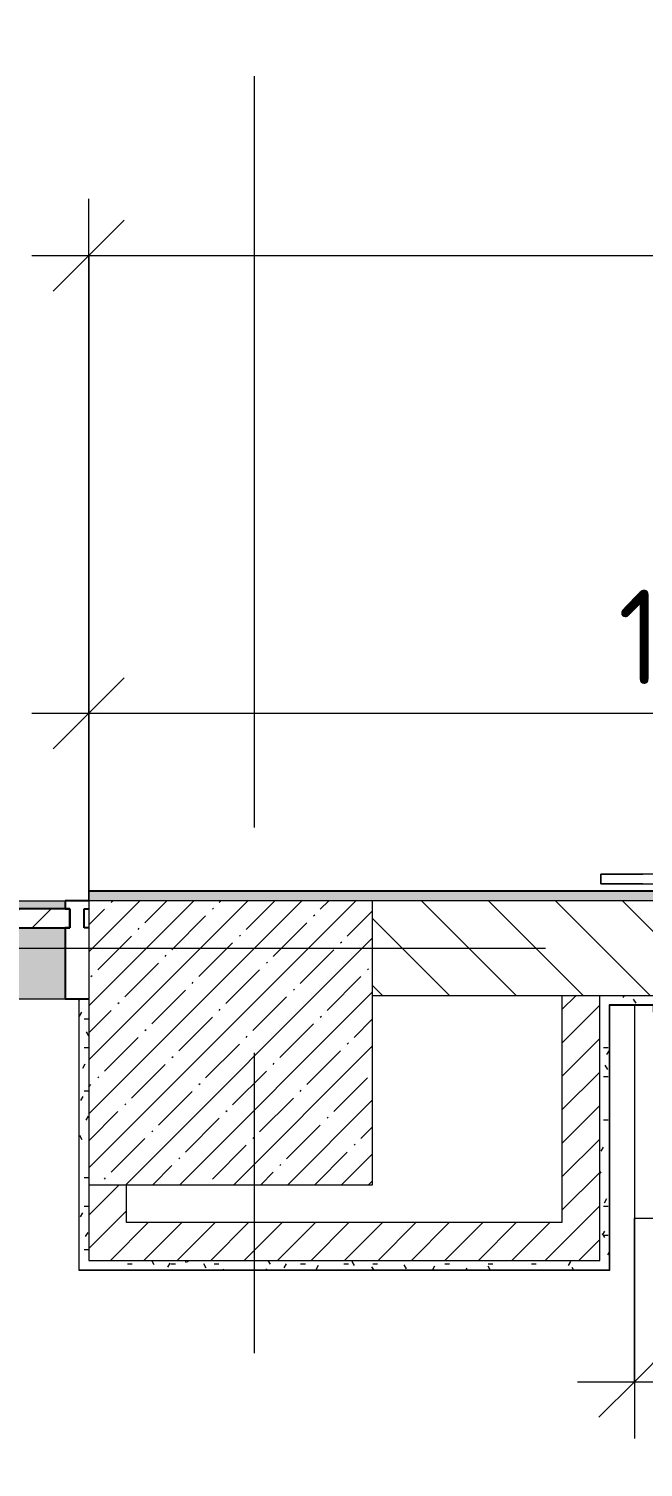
# Model space of a CAD drawing. Header units: millimetres. Extents: x -3724 to 231642, y -8553 to 29017.
# Drawn here: x 7533 to 8832, y 6703 to 9743 of the extents above; entities that cross this region are included whole.
import ezdxf

# ---------------------------------------------------------------- set-up
doc = ezdxf.new("R2010")
doc.units = ezdxf.units.MM
doc.linetypes.add('Осевая', pattern=[3175, 635, -476.25, 1587.5, -476.25])
for name, color, linetype, lineweight in [('A-ANNO-DIMS', 7, 'Continuous', 9), ('A-ANNO-DIMS-100', 7, 'Continuous', 9), ('A-GLAZ-CURT', 7, 'Continuous', 9), ('A-GLAZ-CURT-1', 7, 'Continuous', 25), ('A-GLAZ-CWMG', 7, 'Continuous', 9), ('A-GLAZ-CWMG-1', 7, 'Continuous', 25), ('A-WALL', 7, 'Continuous', 9), ('I-WALL', 7, 'Continuous', 9), ('S-COLS', 7, 'Continuous', 9), ('Оси-2', 7, 'Осевая', 9)]:
    doc.layers.add(name, color=color, linetype=linetype, lineweight=lineweight)
for name, color, linetype, lineweight, true_color in [('A-WALL-1', 9, 'Continuous', 9, 0x808080), ('A-WALL-FNSH-1', 9, 'Continuous', 9, 0x808080), ('I-FURN-1', 9, 'Continuous', 9, 0x808080)]:
    doc.layers.add(name, color=color, linetype=linetype, lineweight=lineweight, true_color=true_color)
doc.styles.add('ISOCPEUR', font='isocpeur.ttf', dxfattribs={"width": 0.9, "height": 250})
doc.styles.add('ISOCPEUR_1', font='isocpeur.ttf', dxfattribs={"width": 0.9, "height": 200})
doc.dimstyles.new('ISO-2_0_0_9К_Средний_округл2', dxfattribs={"dimscale": 304.8, "dimtxt": 199.196235, "dimasz": 0.492126, "dimexe": 0.393701, "dimexo": 0, "dimgap": 0, "dimtad": 1, "dimdec": 0, "dimrnd": 10, "dimzin": 0, "dimdsep": 46, "dimtxsty": 'ISOCPEUR_1', "dimblk1": 'OBLIQUE', "dimblk2": 'OBLIQUE', "dimsah": 1, "dimcen": 0.09, "dimdle": 0.393701, "dimazin": 0, "dimtfac": 1, "dimtdec": 4, "dimtix": 1, "dimtmove": 0, "dimatfit": 3, "dimfxl": 1, "dimtvp": 1, "dimtolj": 1, "dimtzin": 0, "dimarcsym": 2})
doc.dimstyles.new('ISO-2_5_0_9К_БОЛЬШОЙ', dxfattribs={"dimscale": 304.8, "dimtxt": 248.995294, "dimasz": 0.492126, "dimexe": 0.393701, "dimexo": 0.984252, "dimgap": 0, "dimtad": 1, "dimdec": 0, "dimrnd": 10, "dimzin": 0, "dimdsep": 46, "dimtxsty": 'ISOCPEUR', "dimblk1": 'OBLIQUE', "dimblk2": 'OBLIQUE', "dimsah": 1, "dimcen": 0.09, "dimdle": 0.393701, "dimazin": 0, "dimtfac": 1, "dimtdec": 4, "dimtix": 1, "dimtmove": 0, "dimatfit": 3, "dimfxl": 1, "dimtvp": 1, "dimtolj": 1, "dimtzin": 0, "dimarcsym": 2})
pattern_1 = [(45, (0, 0), (-35.35534, 35.35534), [])]
pattern_2 = [(0, (0, 0), (121.92, 30.48), [10.058, -81.382, 10.058, -81.382, -487.68]), (0, (0, 0), (121.92, 30.48), [-182.88, 10.058, -172.822, 10.058, -81.382, -213.36]), (0, (0, 0), (121.92, 30.48), [-457.2, 10.058, -50.902, 10.058, -142.342]), (120, (45.72, 15.24), (-87.356454, 90.34582), [10.058, -81.382, 10.058, -81.382, -487.68]), (120, (45.72, 15.24), (-87.356454, 90.34582), [-182.88, 10.058, -172.822, 10.058, -81.382, -213.36]), (120, (45.72, 15.24), (-87.356454, 90.34582), [-457.2, 10.058, -50.902, 10.058, -142.342]), (240, (60.96, 76.2), (-34.563546, -120.82582), [10.058, -81.382, 10.058, -81.382, -487.68]), (240, (60.96, 76.2), (-34.563546, -120.82582), [-182.88, 10.058, -172.822, 10.058, -81.382, -213.36]), (240, (60.96, 76.2), (-34.563546, -120.82582), [-457.2, 10.058, -50.902, 10.058, -142.342])]

# ---------------------------------------------------------------- blocks, each defined once
blk = doc.blocks.new('BSC_Колонна _Прямоугольная - 600х600-V56-План расстановки мебели и оборудования 1 этажа в осях 1-12')
at = {"layer": 'S-COLS'}
h = blk.add_hatch(dxfattribs=at)
h.set_pattern_fill('FP_79', color=256, style=0, pattern_type=2)
h.set_pattern_definition([(45, (-7960, -7600), (-57.0246, 57.0246), []), (45, (-7902.975, -7600), (-57.0246, 57.0246), [100.806, -20.161, 3.353, -16.808])])
h.paths.add_polyline_path([(-300, -300), (300, -300), (300, 300), (-300, 300), (-300, 100)])
for p, q in [((300, 300), (-300, 300)), ((-300, 300), (-300, -300)), ((300, -300), (300, 300)), ((-300, -300), (300, -300))]:
    blk.add_line(p, q, dxfattribs=at)
blk = doc.blocks.new('Системная панель - Стекло - 40мм-31924845-План расстановки мебели и оборудования 1 этажа в осях 1-12')
at = {"layer": 'A-GLAZ-CURT'}
h = blk.add_hatch(dxfattribs=at)
h.set_pattern_fill('FP_100', color=256, style=0, pattern_type=2)
h.set_pattern_definition([(225, (7420, 7783), (282.843, -282.843), [200, -600]), (225, (7620, 7883), (282.843, -282.843), [600, -200]), (225, (7220, 7983), (282.843, -282.843), [200, -600])])
h.paths.add_polyline_path([(-290, 40), (-300, 40), (-300, 0), (300, 0), (300, 40), (-56.2, 40)])
at = {"layer": 'A-GLAZ-CURT-1'}
for p, q in [((300, 40), (-300, 40)), ((-300, 40), (-300, 0)), ((300, 0), (300, 40)), ((-300, 0), (300, 0))]:
    blk.add_line(p, q, dxfattribs=at)
blk = doc.blocks.new('Прямоугольный импост - Импост структурный с накладкой - 190мм-31923628-План расстановки мебели и оборудования 1 этажа в осях 1-12')
at = {"layer": 'A-GLAZ-CWMG'}
for points in [[(7030, 7883), (7610, 7883), (7610, 7900), (7030, 7900)], [(7610, 7693), (7610, 7843), (7030, 7843), (7030, 7693), (7376.2, 7693)]]:
    blk.add_hatch(color=256, dxfattribs=at).paths.add_polyline_path(points)
for p, q in [((7030, 7900), (7610, 7900)), ((7030, 7693), (7610, 7693))]:
    blk.add_line(p, q, dxfattribs=at)
blk = doc.blocks.new('Прямоугольный импост - Импост структурный с накладкой - 190мм-32633541-План расстановки мебели и оборудования 1 этажа в осях 1-12')
at = {"layer": 'A-GLAZ-CWMG-1'}
for p, q in [((0, 17), (-50, 17)), ((-50, 17), (-50, 0)), ((-50, 0), (-40, 0)), ((-40, 0), (-40, -40)), ((-10, -40), (-10, 0)), ((-10, 0), (0, 0)), ((-40, -40), (-50, -40)), ((-50, -40), (-50, -190)), ((0, -40), (-10, -40)), ((-50, -190), (0, -190))]:
    blk.add_line(p, q, dxfattribs=at)
blk = doc.blocks.new('стеллаж для обуви 1000х450х2000 - 1850 x 1850 x 390mm-25418683-План расстановки мебели и оборудования 1 этажа в осях 1-12')
at = {"layer": 'I-FURN-1'}
for p, q in [((1172.1, 184.9), (172.1, 184.9)), ((172.1, 184.9), (172.1, -265.1)), ((1172.1, 184.9), (172.1, 184.9)), ((172.1, 184.9), (172.1, -265.1)), ((212.1, 184.9), (1132.1, 184.9)), ((1132.1, 184.9), (212.1, 184.9)), ((212.1, 169.9), (212.1, 184.9)), ((212.1, 184.9), (212.1, 169.9)), ((1132.1, 184.9), (1132.1, 169.9)), ((1132.1, 184.9), (1132.1, 169.9)), ((1172.1, -265.1), (1172.1, 184.9)), ((1172.1, -265.1), (1172.1, 184.9)), ((212.1, 169.9), (1132.1, 169.9)), ((1132.1, 169.9), (212.1, 169.9)), ((172.1, -265.1), (1172.1, -265.1)), ((172.1, -265.1), (1172.1, -265.1))]:
    blk.add_line(p, q, dxfattribs=at)
blk = doc.blocks.new('Бизиборд лего - бизиборд 1_21б-32328682-План расстановки мебели и оборудования 1 этажа в осях 1-12')
at = {"layer": 'I-FURN-1'}
for p, q in [((-1000, 20), (-1500, 20)), ((-1500, 20), (-1500, 0)), ((-1500, 0), (-1500, 20)), ((-1500, 20), (-1470, 20)), ((-1470, 0), (-1500, 0)), ((-1500, 0), (-1470, 0)), ((-1500, 0), (-1000, 0)), ((-1470, 0), (-1500, 0)), ((-1470, 20), (-1469.7, 20)), ((-1469.7, 20), (-1470, 20)), ((-1470, 20), (-1469.7, 20)), ((-1469.7, 20), (-1470, 20)), ((-1470, 20), (-1469.7, 20)), ((-1469.7, 20), (-1470, 20)), ((-1470, 20), (-1469.7, 20)), ((-1469.7, 20), (-1470, 20)), ((-1470, 20), (-1469.7, 20)), ((-1469.7, 20), (-1470, 20)), ((-1470, 20), (-1469.7, 20)), ((-1469.7, 20), (-1470, 20)), ((-1470, 20), (-1469.7, 20)), ((-1469.7, 20), (-1470, 20)), ((-1470, 20), (-1469.7, 20)), ((-1469.7, 20), (-1470, 20)), ((-1470, 20), (-1469.7, 20)), ((-1469.7, 20), (-1470, 20)), ((-1470, 20), (-1469.7, 20)), ((-1469.7, 20), (-1470, 20)), ((-1470, 20), (-1469.7, 20)), ((-1469.7, 20), (-1470, 20)), ((-1470, 20), (-1469.7, 20)), ((-1469.7, 20), (-1470, 20)), ((-1470, 20), (-1469.7, 20)), ((-1469.7, 20), (-1470, 20)), ((-1470, 20), (-1469.7, 20)), ((-1469.7, 20), (-1470, 20)), ((-1470, 20), (-1469.7, 20)), ((-1469.7, 20), (-1470, 20)), ((-1470, 20), (-1469.7, 20)), ((-1469.7, 20), (-1470, 20)), ((-1470, 20), (-1469.7, 20)), ((-1469.7, 20), (-1470, 20)), ((-1470, 20), (-1469.7, 20)), ((-1469.7, 20), (-1470, 20)), ((-1470, 20), (-1469.7, 20)), ((-1469.7, 20), (-1470, 20)), ((-1470, 20), (-1469.7, 20)), ((-1469.7, 20), (-1470, 20)), ((-1470, 20), (-1469.7, 20)), ((-1469.7, 20), (-1470, 20)), ((-1470, 20), (-1469.7, 20)), ((-1469.7, 20), (-1470, 20)), ((-1470, 20), (-1469.7, 20)), ((-1469.7, 20), (-1470, 20)), ((-1470, 20), (-1469.7, 20)), ((-1469.7, 20), (-1470, 20)), ((-1470, 20), (-1469.7, 20)), ((-1469.7, 20), (-1470, 20)), ((-1470, 20), (-1469.7, 20)), ((-1469.7, 20), (-1470, 20)), ((-1470, 20), (-1455, 20)), ((-1465, 20), (-1470, 20)), ((-1469.7, 0), (-1470, 0)), ((-1470, 0), (-1469.7, 0)), ((-1469.7, 0), (-1470, 0)), ((-1470, 0), (-1469.7, 0)), ((-1469.7, 0), (-1470, 0)), ((-1470, 0), (-1469.7, 0)), ((-1469.7, 0), (-1470, 0)), ((-1470, 0), (-1469.7, 0)), ((-1469.7, 0), (-1470, 0)), ((-1470, 0), (-1469.7, 0)), ((-1469.7, 0), (-1470, 0)), ((-1470, 0), (-1469.7, 0)), ((-1469.7, 0), (-1470, 0)), ((-1470, 0), (-1469.7, 0)), ((-1469.7, 0), (-1470, 0)), ((-1470, 0), (-1469.7, 0)), ((-1469.7, 0), (-1470, 0)), ((-1470, 0), (-1469.7, 0)), ((-1469.7, 0), (-1470, 0)), ((-1470, 0), (-1469.7, 0)), ((-1469.7, 0), (-1470, 0)), ((-1470, 0), (-1469.7, 0)), ((-1469.7, 0), (-1470, 0)), ((-1470, 0), (-1469.7, 0)), ((-1469.7, 0), (-1470, 0)), ((-1470, 0), (-1469.7, 0)), ((-1469.7, 0), (-1470, 0)), ((-1470, 0), (-1469.7, 0)), ((-1469.7, 0), (-1470, 0)), ((-1470, 0), (-1469.7, 0)), ((-1469.7, 0), (-1470, 0)), ((-1470, 0), (-1469.7, 0)), ((-1469.7, 0), (-1470, 0)), ((-1470, 0), (-1469.7, 0)), ((-1469.7, 0), (-1470, 0)), ((-1470, 0), (-1469.7, 0)), ((-1469.7, 0), (-1470, 0)), ((-1470, 0), (-1469.7, 0)), ((-1469.7, 0), (-1470, 0)), ((-1470, 0), (-1469.7, 0)), ((-1469.7, 0), (-1470, 0)), ((-1470, 0), (-1469.7, 0)), ((-1469.7, 0), (-1470, 0)), ((-1470, 0), (-1469.7, 0)), ((-1469.7, 0), (-1470, 0)), ((-1470, 0), (-1469.7, 0)), ((-1469.7, 0), (-1470, 0)), ((-1470, 0), (-1469.7, 0)), ((-1469.7, 0), (-1470, 0)), ((-1470, 0), (-1469.7, 0)), ((-1469.7, 0), (-1470, 0)), ((-1470, 0), (-1469.7, 0)), ((-1450, 0), (-1470, 0)), ((-1470, 0), (-1450.3, 0)), ((-1469.7, 20), (-1469.7, 20)), ((-1469.7, 20), (-1460, 20)), ((-1469.7, 20), (-1469.7, 20)), ((-1468.7, 20), (-1469.7, 20)), ((-1469.7, 20), (-1469.7, 20)), ((-1469.7, 20), (-1462.6, 20)), ((-1469.7, 20), (-1469.7, 20)), ((-1467.1, 20), (-1469.7, 20)), ((-1469.7, 20), (-1469.7, 20)), ((-1469.7, 20), (-1460, 20)), ((-1469.7, 20), (-1469.7, 20)), ((-1460, 20), (-1469.7, 20)), ((-1469.7, 20), (-1469.7, 20)), ((-1469.7, 20), (-1468.7, 20)), ((-1469.7, 20), (-1469.7, 20)), ((-1468.7, 20), (-1469.7, 20)), ((-1469.7, 20), (-1469.7, 20)), ((-1469.7, 20), (-1460, 20)), ((-1469.7, 20), (-1469.7, 20)), ((-1460, 20), (-1469.7, 20)), ((-1469.7, 20), (-1469.7, 20)), ((-1469.7, 20), (-1468.7, 20)), ((-1469.7, 20), (-1469.7, 20)), ((-1460, 20), (-1469.7, 20)), ((-1469.7, 20), (-1469.7, 20)), ((-1469.7, 20), (-1460, 20)), ((-1469.7, 20), (-1469.7, 20)), ((-1460, 20), (-1469.7, 20)), ((-1469.7, 20), (-1469.7, 20)), ((-1469.7, 20), (-1460, 20)), ((-1469.7, 20), (-1469.7, 20)), ((-1460, 20), (-1469.7, 20)), ((-1469.7, 20), (-1469.7, 20)), ((-1469.7, 20), (-1460, 20)), ((-1469.7, 20), (-1469.7, 20)), ((-1467.1, 20), (-1469.7, 20)), ((-1469.7, 20), (-1469.7, 20)), ((-1469.7, 20), (-1460, 20)), ((-1469.7, 20), (-1469.7, 20)), ((-1460, 20), (-1469.7, 20)), ((-1469.7, 20), (-1469.7, 20)), ((-1469.7, 20), (-1460, 20)), ((-1469.7, 20), (-1469.7, 20)), ((-1460, 20), (-1469.7, 20)), ((-1469.7, 20), (-1469.7, 20)), ((-1469.7, 20), (-1460, 20)), ((-1469.7, 20), (-1469.7, 20)), ((-1460, 20), (-1469.7, 20)), ((-1469.7, 20), (-1469.7, 20)), ((-1469.7, 20), (-1460, 20)), ((-1469.7, 20), (-1469.7, 20)), ((-1460, 20), (-1469.7, 20)), ((-1469.7, 20), (-1469.7, 20)), ((-1469.7, 20), (-1465, 20)), ((-1469.7, 20), (-1469.7, 20)), ((-1460, 20), (-1469.7, 20)), ((-1469.7, 20), (-1469.7, 20)), ((-1469.7, 20), (-1460, 20)), ((-1469.7, 20), (-1469.7, 20)), ((-1460, 20), (-1469.7, 20)), ((-1469.7, 20), (-1469.7, 20)), ((-1469.7, 20), (-1460, 20)), ((-1469.7, 20), (-1469.7, 20)), ((-1460, 20), (-1469.7, 20)), ((-1469.7, 20), (-1469.7, 20)), ((-1469.7, 20), (-1460, 20)), ((-1469.7, 20), (-1469.7, 20)), ((-1460, 20), (-1469.7, 20)), ((-1469.7, 20), (-1469.7, 20)), ((-1469.7, 20), (-1460, 20)), ((-1469.7, 20), (-1469.7, 20)), ((-1460, 20), (-1469.7, 20)), ((-1469.7, 20), (-1469.7, 20)), ((-1469.7, 20), (-1460, 20)), ((-1469.7, 20), (-1469.7, 20)), ((-1460, 20), (-1469.7, 20)), ((-1469.7, 20), (-1469.7, 20)), ((-1469.7, 20), (-1460, 20)), ((-1469.7, 20), (-1469.7, 20)), ((-1460, 20), (-1469.7, 20)), ((-1469.7, 20), (-1469.7, 20)), ((-1469.7, 20), (-1460, 20)), ((-1469.7, 20), (-1469.7, 20)), ((-1460, 20), (-1469.7, 20)), ((-1469.7, 20), (-1469.7, 20)), ((-1469.7, 20), (-1460, 20)), ((-1469.7, 20), (-1469.7, 20)), ((-1460, 20), (-1469.7, 20)), ((-1469.7, 20), (-1469.7, 20)), ((-1469.7, 20), (-1460, 20)), ((-1469.7, 20), (-1469.7, 20)), ((-1460, 20), (-1469.7, 20)), ((-1469.7, 20), (-1469.7, 20)), ((-1469.7, 20), (-1465, 20)), ((-1469.7, 20), (-1469.7, 20)), ((-1460, 20), (-1469.7, 20)), ((-1469.7, 20), (-1469.7, 20)), ((-1469.7, 20), (-1468.7, 20)), ((-1469.7, 20), (-1469.7, 20)), ((-1465, 20), (-1469.7, 20)), ((-1469.7, 20), (-1469.7, 20)), ((-1469.7, 20), (-1460, 20)), ((-1469.7, 20), (-1469.7, 20)), ((-1460, 20), (-1469.7, 20)), ((-1469.7, 0), (-1469.7, 0)), ((-1468.7, 0), (-1469.7, 0)), ((-1469.7, 0), (-1469.7, 0)), ((-1469.7, 0), (-1468.7, 0)), ((-1469.7, 0), (-1469.7, 0)), ((-1460, 0), (-1469.7, 0)), ((-1469.7, 0), (-1469.7, 0)), ((-1469.7, 0), (-1460, 0)), ((-1469.7, 0), (-1469.7, 0)), ((-1468.7, 0), (-1469.7, 0)), ((-1469.7, 0), (-1469.7, 0)), ((-1469.7, 0), (-1468.7, 0)), ((-1469.7, 0), (-1469.7, 0)), ((-1460, 0), (-1469.7, 0)), ((-1469.7, 0), (-1469.7, 0)), ((-1469.7, 0), (-1460, 0)), ((-1469.7, 0), (-1469.7, 0)), ((-1460, 0), (-1469.7, 0)), ((-1469.7, 0), (-1469.7, 0)), ((-1469.7, 0), (-1460, 0)), ((-1469.7, 0), (-1469.7, 0)), ((-1460, 0), (-1469.7, 0)), ((-1469.7, 0), (-1469.7, 0)), ((-1469.7, 0), (-1460, 0)), ((-1469.7, 0), (-1469.7, 0)), ((-1460, 0), (-1469.7, 0)), ((-1469.7, 0), (-1469.7, 0)), ((-1469.7, 0), (-1460, 0)), ((-1469.7, 0), (-1469.7, 0)), ((-1460, 0), (-1469.7, 0)), ((-1469.7, 0), (-1469.7, 0)), ((-1469.7, 0), (-1460, 0)), ((-1469.7, 0), (-1469.7, 0)), ((-1460, 0), (-1469.7, 0)), ((-1469.7, 0), (-1469.7, 0)), ((-1469.7, 0), (-1460, 0)), ((-1469.7, 0), (-1469.7, 0)), ((-1460, 0), (-1469.7, 0)), ((-1469.7, 0), (-1469.7, 0)), ((-1469.7, 0), (-1460, 0)), ((-1469.7, 0), (-1469.7, 0)), ((-1460, 0), (-1469.7, 0)), ((-1469.7, 0), (-1469.7, 0)), ((-1469.7, 0), (-1460, 0)), ((-1469.7, 0), (-1469.7, 0)), ((-1460, 0), (-1469.7, 0)), ((-1469.7, 0), (-1469.7, 0)), ((-1469.7, 0), (-1460, 0)), ((-1469.7, 0), (-1469.7, 0)), ((-1460, 0), (-1469.7, 0)), ((-1469.7, 0), (-1469.7, 0)), ((-1469.7, 0), (-1460, 0)), ((-1469.7, 0), (-1469.7, 0)), ((-1460, 0), (-1469.7, 0)), ((-1469.7, 0), (-1469.7, 0)), ((-1469.7, 0), (-1460, 0)), ((-1469.7, 0), (-1469.7, 0)), ((-1460, 0), (-1469.7, 0)), ((-1469.7, 0), (-1469.7, 0)), ((-1469.7, 0), (-1460, 0)), ((-1469.7, 0), (-1469.7, 0)), ((-1460, 0), (-1469.7, 0)), ((-1469.7, 0), (-1469.7, 0)), ((-1469.7, 0), (-1460, 0)), ((-1469.7, 0), (-1469.7, 0)), ((-1460, 0), (-1469.7, 0)), ((-1469.7, 0), (-1469.7, 0)), ((-1469.7, 0), (-1460, 0)), ((-1469.7, 0), (-1469.7, 0)), ((-1460, 0), (-1469.7, 0)), ((-1469.7, 0), (-1469.7, 0)), ((-1469.7, 0), (-1460, 0)), ((-1469.7, 0), (-1469.7, 0)), ((-1460, 0), (-1469.7, 0)), ((-1469.7, 0), (-1469.7, 0)), ((-1469.7, 0), (-1460, 0)), ((-1469.7, 0), (-1469.7, 0)), ((-1460, 0), (-1469.7, 0)), ((-1469.7, 0), (-1469.7, 0)), ((-1469.7, 0), (-1465, 0)), ((-1469.7, 0), (-1469.7, 0)), ((-1460, 0), (-1469.7, 0)), ((-1469.7, 0), (-1469.7, 0)), ((-1469.7, 0), (-1460, 0)), ((-1469.7, 0), (-1469.7, 0)), ((-1460, 0), (-1469.7, 0)), ((-1469.7, 0), (-1469.7, 0)), ((-1469.7, 0), (-1460, 0)), ((-1469.7, 0), (-1469.7, 0)), ((-1460, 0), (-1469.7, 0)), ((-1469.7, 0), (-1469.7, 0)), ((-1469.7, 0), (-1460, 0)), ((-1469.7, 0), (-1469.7, 0)), ((-1460, 0), (-1469.7, 0)), ((-1469.7, 0), (-1469.7, 0)), ((-1469.7, 0), (-1460, 0)), ((-1469.7, 0), (-1469.7, 0)), ((-1460, 0), (-1469.7, 0)), ((-1469.7, 0), (-1469.7, 0)), ((-1469.7, 0), (-1460, 0)), ((-1469.7, 0), (-1469.7, 0)), ((-1460, 0), (-1469.7, 0)), ((-1469.7, 0), (-1469.7, 0)), ((-1469.7, 0), (-1460, 0)), ((-1468.7, 20), (-1460, 20)), ((-1467.1, 20), (-1468.7, 20)), ((-1468.7, 20), (-1467.1, 20)), ((-1465, 20), (-1468.7, 20)), ((-1468.7, 20), (-1460, 20)), ((-1468.7, 20), (-1460, 20)), ((-1460, 0), (-1468.7, 0)), ((-1468.7, 0), (-1460, 0)), ((-1460, 0), (-1468.7, 0)), ((-1460, 0), (-1468.7, 0)), ((-1468.7, 0), (-1467.1, 0)), ((-1467.1, 0), (-1468.7, 0)), ((-1468.7, 0), (-1467.1, 0)), ((-1465, 20), (-1467.1, 20)), ((-1460, 20), (-1467.1, 20)), ((-1467.1, 20), (-1465, 20)), ((-1460, 20), (-1467.1, 20)), ((-1467.1, 0), (-1460, 0)), ((-1465, 0), (-1467.1, 0)), ((-1467.1, 0), (-1465, 0)), ((-1462.6, 20), (-1465, 20)), ((-1465, 20), (-1460, 20)), ((-1460, 20), (-1465, 20)), ((-1465, 20), (-1460, 20)), ((-1465, 20), (-1460, 20)), ((-1462.6, 20), (-1465, 20)), ((-1450, 20), (-1465, 20)), ((-1462.6, 0), (-1465, 0)), ((-1465, 0), (-1460, 0)), ((-1465, 0), (-1460, 0)), ((-1460, 20), (-1462.6, 20)), ((-1462.6, 20), (-1460, 20)), ((-1460, 20), (-1462.6, 20)), ((-1460, 0), (-1462.6, 0)), ((-1460, 20), (-1459.9, 20)), ((-1459.9, 20), (-1460, 20)), ((-1460, 20), (-1459.9, 20)), ((-1459.9, 20), (-1460, 20)), ((-1460, 20), (-1459.9, 20)), ((-1459.9, 20), (-1460, 20)), ((-1460, 20), (-1459.9, 20)), ((-1459.9, 20), (-1460, 20)), ((-1460, 20), (-1459.9, 20)), ((-1459.9, 20), (-1460, 20)), ((-1460, 20), (-1459.9, 20)), ((-1459.9, 20), (-1460, 20)), ((-1460, 20), (-1459.9, 20)), ((-1459.9, 20), (-1460, 20)), ((-1460, 20), (-1459.9, 20)), ((-1459.9, 20), (-1460, 20)), ((-1460, 20), (-1459.9, 20)), ((-1459.9, 20), (-1460, 20)), ((-1460, 20), (-1459.9, 20)), ((-1459.9, 20), (-1460, 20)), ((-1460, 20), (-1459.9, 20)), ((-1459.9, 20), (-1460, 20)), ((-1460, 20), (-1459.9, 20)), ((-1459.9, 20), (-1460, 20)), ((-1460, 20), (-1459.9, 20)), ((-1459.9, 20), (-1460, 20)), ((-1460, 20), (-1459.9, 20)), ((-1459.9, 20), (-1460, 20)), ((-1460, 20), (-1459.9, 20)), ((-1459.9, 20), (-1460, 20)), ((-1460, 20), (-1459.9, 20)), ((-1459.9, 20), (-1460, 20)), ((-1460, 20), (-1459.9, 20)), ((-1459.9, 20), (-1460, 20)), ((-1460, 20), (-1459.9, 20)), ((-1459.9, 20), (-1460, 20)), ((-1460, 20), (-1459.9, 20)), ((-1459.9, 20), (-1460, 20)), ((-1460, 20), (-1459.9, 20)), ((-1459.9, 20), (-1460, 20)), ((-1460, 20), (-1459.9, 20)), ((-1459.9, 20), (-1460, 20)), ((-1460, 20), (-1459.9, 20)), ((-1459.9, 20), (-1460, 20)), ((-1460, 20), (-1459.9, 20)), ((-1459.9, 20), (-1460, 20)), ((-1460, 20), (-1459.9, 20)), ((-1459.9, 20), (-1460, 20)), ((-1460, 20), (-1459.9, 20)), ((-1459.9, 20), (-1460, 20)), ((-1460, 20), (-1459.9, 20)), ((-1459.9, 20), (-1460, 20)), ((-1459.9, 0), (-1460, 0)), ((-1460, 0), (-1459.9, 0)), ((-1459.9, 0), (-1460, 0)), ((-1460, 0), (-1459.9, 0)), ((-1459.9, 0), (-1460, 0)), ((-1460, 0), (-1459.9, 0)), ((-1459.9, 0), (-1460, 0)), ((-1460, 0), (-1459.9, 0)), ((-1459.9, 0), (-1460, 0)), ((-1460, 0), (-1459.9, 0)), ((-1459.9, 0), (-1460, 0)), ((-1460, 0), (-1459.9, 0)), ((-1459.9, 0), (-1460, 0)), ((-1460, 0), (-1459.9, 0)), ((-1459.9, 0), (-1460, 0)), ((-1460, 0), (-1459.9, 0)), ((-1459.9, 0), (-1460, 0)), ((-1460, 0), (-1459.9, 0)), ((-1459.9, 0), (-1460, 0)), ((-1460, 0), (-1459.9, 0)), ((-1459.9, 0), (-1460, 0)), ((-1460, 0), (-1459.9, 0)), ((-1459.9, 0), (-1460, 0)), ((-1460, 0), (-1459.9, 0)), ((-1459.9, 0), (-1460, 0)), ((-1460, 0), (-1459.9, 0)), ((-1459.9, 0), (-1460, 0)), ((-1460, 0), (-1459.9, 0)), ((-1459.9, 0), (-1460, 0)), ((-1460, 0), (-1459.9, 0)), ((-1459.9, 0), (-1460, 0)), ((-1460, 0), (-1459.9, 0)), ((-1459.9, 0), (-1460, 0)), ((-1460, 0), (-1459.9, 0)), ((-1459.9, 0), (-1460, 0)), ((-1460, 0), (-1459.9, 0)), ((-1459.9, 0), (-1460, 0)), ((-1460, 0), (-1459.9, 0)), ((-1459.9, 0), (-1460, 0)), ((-1460, 0), (-1459.9, 0)), ((-1459.9, 0), (-1460, 0)), ((-1460, 0), (-1459.9, 0)), ((-1459.9, 0), (-1460, 0)), ((-1460, 0), (-1459.9, 0)), ((-1459.9, 0), (-1460, 0)), ((-1460, 0), (-1459.9, 0)), ((-1459.9, 0), (-1460, 0)), ((-1460, 0), (-1459.9, 0)), ((-1459.9, 0), (-1460, 0)), ((-1460, 0), (-1459.9, 0)), ((-1459.9, 0), (-1460, 0)), ((-1460, 0), (-1459.9, 0)), ((-1459.9, 20), (-1451.3, 20)), ((-1459.9, 20), (-1450, 20)), ((-1457.4, 20), (-1459.9, 20)), ((-1459.9, 20), (-1450, 20)), ((-1457.4, 20), (-1459.9, 20)), ((-1459.9, 20), (-1450, 20)), ((-1450, 20), (-1459.9, 20)), ((-1459.9, 20), (-1457.4, 20)), ((-1455, 20), (-1459.9, 20)), ((-1459.9, 20), (-1450, 20)), ((-1450, 20), (-1459.9, 20)), ((-1459.9, 20), (-1455, 20)), ((-1450.3, 20), (-1459.9, 20)), ((-1459.9, 20), (-1450, 20)), ((-1450, 20), (-1459.9, 20)), ((-1459.9, 20), (-1450, 20)), ((-1450, 20), (-1459.9, 20)), ((-1459.9, 20), (-1450, 20)), ((-1450, 20), (-1459.9, 20)), ((-1459.9, 20), (-1450, 20)), ((-1450, 20), (-1459.9, 20)), ((-1459.9, 20), (-1450, 20)), ((-1450, 20), (-1459.9, 20)), ((-1459.9, 20), (-1450, 20)), ((-1450, 20), (-1459.9, 20)), ((-1459.9, 20), (-1450, 20)), ((-1450, 20), (-1459.9, 20)), ((-1459.9, 20), (-1450, 20)), ((-1450, 20), (-1459.9, 20)), ((-1459.9, 20), (-1450, 20)), ((-1450, 20), (-1459.9, 20)), ((-1459.9, 20), (-1450, 20)), ((-1450, 20), (-1459.9, 20)), ((-1459.9, 20), (-1455, 20)), ((-1451.3, 20), (-1459.9, 20)), ((-1459.9, 20), (-1450, 20)), ((-1450, 20), (-1459.9, 20)), ((-1459.9, 20), (-1450, 20)), ((-1450, 20), (-1459.9, 20)), ((-1459.9, 20), (-1450, 20)), ((-1450, 20), (-1459.9, 20)), ((-1459.9, 20), (-1450, 20)), ((-1450, 20), (-1459.9, 20)), ((-1459.9, 20), (-1450, 20)), ((-1450, 20), (-1459.9, 20)), ((-1459.9, 20), (-1450, 20)), ((-1450, 20), (-1459.9, 20)), ((-1459.9, 20), (-1457.4, 20)), ((-1457.4, 20), (-1459.9, 20)), ((-1459.9, 20), (-1450, 20)), ((-1457.4, 20), (-1459.9, 20)), ((-1459.9, 20), (-1450, 20)), ((-1450, 20), (-1459.9, 20)), ((-1451.3, 0), (-1459.9, 0)), ((-1459.9, 0), (-1451.3, 0)), ((-1451.3, 0), (-1459.9, 0)), ((-1457.4, 0), (-1459.9, 0)), ((-1459.9, 0), (-1457.4, 0)), ((-1450, 0), (-1459.9, 0)), ((-1459.9, 0), (-1450, 0)), ((-1457.4, 0), (-1459.9, 0)), ((-1459.9, 0), (-1457.4, 0)), ((-1450, 0), (-1459.9, 0)), ((-1459.9, 0), (-1450, 0)), ((-1457.4, 0), (-1459.9, 0)), ((-1459.9, 0), (-1450, 0)), ((-1450, 0), (-1459.9, 0)), ((-1459.9, 0), (-1450, 0)), ((-1450, 0), (-1459.9, 0)), ((-1459.9, 0), (-1450, 0)), ((-1450, 0), (-1459.9, 0)), ((-1459.9, 0), (-1450, 0)), ((-1450, 0), (-1459.9, 0)), ((-1459.9, 0), (-1450, 0)), ((-1450, 0), (-1459.9, 0)), ((-1459.9, 0), (-1452.9, 0)), ((-1451.3, 0), (-1459.9, 0)), ((-1459.9, 0), (-1455, 0)), ((-1450, 0), (-1459.9, 0)), ((-1459.9, 0), (-1450, 0)), ((-1450, 0), (-1459.9, 0)), ((-1459.9, 0), (-1450, 0)), ((-1450, 0), (-1459.9, 0)), ((-1459.9, 0), (-1450, 0)), ((-1450, 0), (-1459.9, 0)), ((-1459.9, 0), (-1450, 0)), ((-1450, 0), (-1459.9, 0)), ((-1459.9, 0), (-1450, 0)), ((-1450, 0), (-1459.9, 0)), ((-1459.9, 0), (-1450, 0)), ((-1450.3, 0), (-1459.9, 0)), ((-1459.9, 0), (-1450, 0)), ((-1450, 0), (-1459.9, 0)), ((-1459.9, 0), (-1450.3, 0)), ((-1450, 0), (-1459.9, 0)), ((-1459.9, 0), (-1450, 0)), ((-1450, 0), (-1459.9, 0)), ((-1459.9, 0), (-1450, 0)), ((-1450, 0), (-1459.9, 0)), ((-1459.9, 0), (-1450, 0)), ((-1450.3, 0), (-1459.9, 0)), ((-1459.9, 0), (-1450, 0)), ((-1450, 0), (-1459.9, 0)), ((-1459.9, 0), (-1450, 0)), ((-1450, 0), (-1459.9, 0)), ((-1459.9, 0), (-1450, 0)), ((-1450, 0), (-1459.9, 0)), ((-1459.9, 0), (-1450, 0)), ((-1455, 20), (-1457.4, 20)), ((-1450, 20), (-1457.4, 20)), ((-1457.4, 20), (-1450, 20)), ((-1457.4, 20), (-1450, 20)), ((-1450, 20), (-1457.4, 20)), ((-1455, 20), (-1457.4, 20)), ((-1450, 0), (-1457.4, 0)), ((-1457.4, 0), (-1450, 0)), ((-1450, 0), (-1457.4, 0)), ((-1457.4, 0), (-1450, 0)), ((-1450, 0), (-1457.4, 0)), ((-1452.9, 20), (-1455, 20)), ((-1450.3, 20), (-1455, 20)), ((-1455, 20), (-1450, 20)), ((-1455, 20), (-1450, 20)), ((-1451.3, 20), (-1455, 20)), ((-1455, 20), (-1450, 20)), ((-1455, 0), (-1450, 0)), ((-1451.3, 20), (-1452.9, 20)), ((-1452.9, 0), (-1450, 0)), ((-1450.3, 20), (-1451.3, 20)), ((-1450, 20), (-1451.3, 20)), ((-1450.3, 20), (-1451.3, 20)), ((-1450, 0), (-1451.3, 0)), ((-1450, 20), (-1450.3, 20)), ((-1450, 20), (-1450.3, 20)), ((-1450, 20), (-1450.3, 20)), ((-1450, 20), (-1450.3, 20)), ((-1450, 0), (-1450.3, 0)), ((-1450.3, 0), (-1450, 0)), ((-1450, 0), (-1450.3, 0)), ((-1450.3, 0), (-1450, 0)), ((-1450, 20), (-1411.1, 20)), ((-1411.1, 0), (-1450, 0)), ((-1450, 0), (-1411.1, 0)), ((-1411.1, 0), (-1450, 0))]:
    blk.add_line(p, q, dxfattribs=at)
blk = doc.blocks.new('DIMBLOCK56-План расстановки мебели и оборудования 1 этажа в осях 1-12')
at = {"layer": 'A-ANNO-DIMS-100'}
for p, q in [((8813.3, 7229.4), (8813.3, 6763.4)), ((8813.3, 6883.4), (8813.3, 7229.4)), ((9813.3, 7229.4), (9813.3, 6763.4)), ((9813.3, 6883.4), (9813.3, 7229.4)), ((8693.3, 6883.4), (9933.3, 6883.4))]:
    blk.add_line(p, q, dxfattribs=at)
at = {"layer": 'A-ANNO-DIMS-100', "lineweight": 20}
for p, q in [((8813.3, 6883.4), (8888.3, 6958.4)), ((9813.3, 6883.4), (9888.3, 6958.4)), ((8813.3, 6883.4), (8738.3, 6808.4)), ((9813.3, 6883.4), (9738.3, 6808.4))]:
    blk.add_line(p, q, dxfattribs=at)
at = {"layer": 'A-ANNO-DIMS-100', "color": 0, "insert": (9077.7, 7144.7), "char_height": 200, "width": 565.411, "attachment_point": 1, "line_spacing_factor": 1.149209, "style": 'ISOCPEUR_1'}
blk.add_mtext('1000', dxfattribs=at)
blk = doc.blocks.new('_Oblique')
at = {"color": 0, "linetype": 'ByBlock', "lineweight": -2}
blk.add_line((-0.5, -0.5), (0.5, 0.5), dxfattribs=at)
blk = doc.blocks.new('DIMBLOCK112-План расстановки мебели и оборудования 1 этажа в осях 1-12')
at = {"layer": 'A-ANNO-DIMS-100'}
for p, q in [((7660, 7900), (7660, 8416.2)), ((10242.5, 8036), (10242.5, 8416.2)), ((7540, 8296.2), (10242.5, 8296.2)), ((7660, 8296.2), (7660, 7900)), ((10242.5, 8296.2), (10242.5, 8036))]:
    blk.add_line(p, q, dxfattribs=at)
at = {"layer": 'A-ANNO-DIMS-100', "lineweight": 20}
for p, q in [((7660, 8296.2), (7735, 8371.2)), ((10242.5, 8296.2), (10317.5, 8371.2)), ((7660, 8296.2), (7585, 8221.2)), ((10242.5, 8296.2), (10167.5, 8221.2))]:
    blk.add_line(p, q, dxfattribs=at)
at = {"layer": 'A-ANNO-DIMS-100', "color": 0, "insert": (8778.9, 8557.5), "char_height": 200, "width": 413.715, "attachment_point": 1, "line_spacing_factor": 1.149209, "style": 'ISOCPEUR_1'}
blk.add_mtext('1/2', dxfattribs=at)
blk = doc.blocks.new('DIMBLOCK114-План расстановки мебели и оборудования 1 этажа в осях 1-12')
at = {"layer": 'A-ANNO-DIMS-100'}
for p, q in [((7660, 8200), (7660, 9383.4)), ((12825, 8683), (12825, 9383.4)), ((7540, 9263.4), (12945, 9263.4)), ((7660, 9263.4), (7660, 8200)), ((12825, 9263.4), (12825, 8683))]:
    blk.add_line(p, q, dxfattribs=at)
at = {"layer": 'A-ANNO-DIMS-100', "lineweight": 20}
for p, q in [((7660, 9263.4), (7735, 9338.4)), ((12825, 9263.4), (12900, 9338.4)), ((7660, 9263.4), (7585, 9188.4)), ((12825, 9263.4), (12750, 9188.4))]:
    blk.add_line(p, q, dxfattribs=at)
at = {"layer": 'A-ANNO-DIMS-100', "color": 0, "insert": (9948, 9590), "char_height": 250, "width": 706.764, "attachment_point": 1, "line_spacing_factor": 1.149209, "style": 'ISOCPEUR'}
blk.add_mtext('5170', dxfattribs=at)

msp = doc.modelspace()

# ---------------------------------------------------------------- hatches: boundary and pattern name
at = {"layer": 'I-WALL'}
h = msp.add_hatch(dxfattribs=at)
h.set_pattern_fill('FP_103', color=256, style=0, pattern_type=2)
h.set_pattern_definition(pattern_2)
h.paths.add_polyline_path([(12760, 7900), (12760, 7920), (7660, 7920), (7660, 7900), (12376.7, 7900)])
h = msp.add_hatch(dxfattribs=at)
h.set_pattern_fill('FP_16', color=256, style=0, pattern_type=2)
h.set_pattern_definition([(135, (0, 0), (-70.7107, -70.7107), [])])
h.paths.add_polyline_path([(8260, 7700), (12160, 7700), (12160, 7900), (8260, 7900)])
h = msp.add_hatch(dxfattribs=at)
h.set_pattern_fill('FP_103', color=256, style=0, pattern_type=2)
h.set_pattern_definition(pattern_2)
h.paths.add_polyline_path([(7660, 7140), (7660, 7693), (7640, 7693), (7640, 7140)])
h = msp.add_hatch(dxfattribs=at)
h.set_pattern_fill('FP_17', color=256, style=0, pattern_type=2)
h.set_pattern_definition(pattern_1)
h.paths.add_polyline_path([(8740, 7140), (8740, 7700), (8660, 7700), (8660, 7140)])
h = msp.add_hatch(dxfattribs=at)
h.set_pattern_fill('FP_103', color=256, style=0, pattern_type=2)
h.set_pattern_definition(pattern_2)
h.paths.add_polyline_path([(11459, 7680), (11480, 7680), (11480, 7700), (8740, 7700), (8740, 7680), (11402, 7680)])
h = msp.add_hatch(dxfattribs=at)
h.set_pattern_fill('FP_103', color=256, style=0, pattern_type=2)
h.set_pattern_definition(pattern_2)
h.paths.add_polyline_path([(8760, 7120), (8760, 7680), (8740, 7679), (8740, 7120)])
h = msp.add_hatch(dxfattribs=at)
h.set_pattern_fill('FP_17', color=256, style=0, pattern_type=2)
h.set_pattern_definition(pattern_1)
h.paths.add_polyline_path([(7740, 7220), (7740, 7300), (7660, 7300), (7660, 7220)])
h = msp.add_hatch(dxfattribs=at)
h.set_pattern_fill('FP_17', color=256, style=0, pattern_type=2)
h.set_pattern_definition(pattern_1)
h.paths.add_polyline_path([(8660, 7140), (8660, 7220), (7660, 7220), (7660, 7140), (8626.3, 7140)])
h = msp.add_hatch(dxfattribs=at)
h.set_pattern_fill('FP_103', color=256, style=0, pattern_type=2)
h.set_pattern_definition(pattern_2)
h.paths.add_polyline_path([(8643.3, 7120), (8740, 7120), (8740, 7140), (7640, 7140), (7640, 7120), (8626.3, 7120)])

# ---------------------------------------------------------------- linework, layer by layer
at = {"layer": 'A-WALL'}
for p, q in [((11460, 7680), (8760, 7680)), ((8760, 7680), (8760, 7120))]:
    msp.add_line(p, q, dxfattribs=at)
at = {"layer": 'A-WALL-1'}
for p, q in [((7660, 7920), (7660, 7900)), ((12160, 7900), (8260, 7900)), ((7660, 7693), (7640, 7693)), ((7640, 7693), (7640, 7690)), ((8260, 7700), (12160, 7700)), ((8660, 7700), (8660, 7220)), ((8740, 7140), (8740, 7700)), ((7660, 7300), (7660, 7140)), ((7740, 7220), (7740, 7300)), ((8660, 7220), (7740, 7220)), ((7640, 7120), (8760, 7120)), ((7660, 7140), (8740, 7140))]:
    msp.add_line(p, q, dxfattribs=at)
at = {"layer": 'A-WALL-FNSH-1'}
for p, q in [((12825, 7921), (7660, 7921)), ((7660, 7921), (7660, 7920)), ((7660, 7920), (12825, 7920)), ((7640, 7690), (7639, 7690)), ((7639, 7690), (7639, 7119)), ((7640, 7120), (7640, 7690)), ((8761, 7679), (11459, 7679)), ((8761, 7119), (8761, 7679)), ((7639, 7119), (8761, 7119))]:
    msp.add_line(p, q, dxfattribs=at)
at = {"layer": 'Оси-2'}
for p, q in [((8010, 593.7), (8010, 24898.1)), ((-423.7, 7800), (35770, 7800))]:
    msp.add_line(p, q, dxfattribs=at)

# ---------------------------------------------------------------- block references
at = {"layer": 'A-GLAZ-CURT', "rotation": 180}
msp.add_blockref('Системная панель - Стекло - 40мм-31924845-План расстановки мебели и оборудования 1 этажа в осях 1-12', (7320, 7883), dxfattribs=at)
at = {"layer": 'A-GLAZ-CWMG'}
for name, p in [('Прямоугольный импост - Импост структурный с накладкой - 190мм-31923628-План расстановки мебели и оборудования 1 этажа в осях 1-12', (0, 0)), ('Прямоугольный импост - Импост структурный с накладкой - 190мм-32633541-План расстановки мебели и оборудования 1 этажа в осях 1-12', (7660, 7883))]:
    msp.add_blockref(name, p, dxfattribs=at)
at = {"layer": 'I-FURN-1'}
for name, p in [('Бизиборд лего - бизиборд 1_21б-32328682-План расстановки мебели и оборудования 1 этажа в осях 1-12', (10242.5, 7936)), ('стеллаж для обуви 1000х450х2000 - 1850 x 1850 x 390mm-25418683-План расстановки мебели и оборудования 1 этажа в осях 1-12', (8641.2, 7494.5))]:
    msp.add_blockref(name, p, dxfattribs=at)
at = {"layer": 'S-COLS'}
msp.add_blockref('BSC_Колонна _Прямоугольная - 600х600-V56-План расстановки мебели и оборудования 1 этажа в осях 1-12', (7960, 7600), dxfattribs=at)

# ---------------------------------------------------------------- dimensions: what is measured, and where the dimension line sits
at = {"layer": 'A-ANNO-DIMS'}
for base, p1, p2, dimstyle, override, picture, middle in [((12825, 9263.4), (7660, 7900), (12825, 8383), 'ISO-2_5_0_9К_БОЛЬШОЙ', {"dimpost": '<>', "dimfxl": 5187.534482}, 'DIMBLOCK114-План расстановки мебели и оборудования 1 этажа в осях 1-12', (10242.5, 9388.4)), ((9813.3, 6883.4), (8813.3, 7229.4), (9813.3, 7229.4), 'ISO-2_0_0_9К_Средний_округл2', {"dimpost": '<>', "dimfxl": 1000}, 'DIMBLOCK56-План расстановки мебели и оборудования 1 этажа в осях 1-12', (9313.3, 6983.4))]:
    dim = msp.add_linear_dim(base=base, p1=p1, p2=p2, dimstyle=dimstyle, override=override, dxfattribs=at)
    dim.commit()
    dim.dimension.update_dxf_attribs({"geometry": picture, "text_midpoint": middle})
dim = msp.add_linear_dim(base=(10242.5, 8296.2), p1=(7660, 7900), p2=(10242.5, 8036), text='1/2', dimstyle='ISO-2_0_0_9К_Средний_округл2', override={"dimpost": '<>', "dimfxl": 2586.078547}, dxfattribs=at)
dim.commit()
dim.dimension.update_dxf_attribs({"geometry": 'DIMBLOCK112-План расстановки мебели и оборудования 1 этажа в осях 1-12', "text_midpoint": (8951.2, 8396.2)})

doc.saveas('drawing.dxf')
